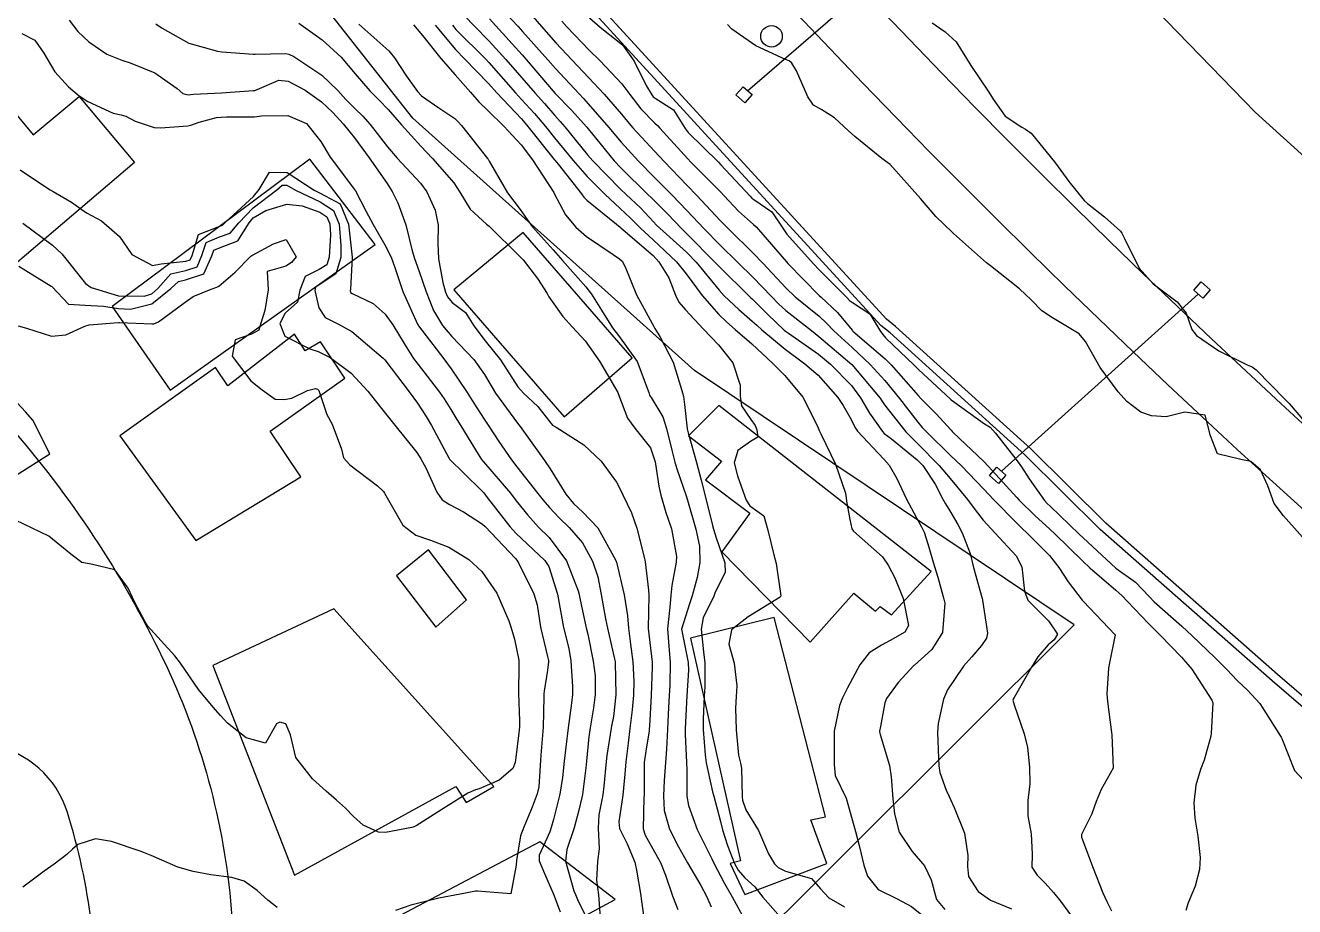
# Model space of a CAD drawing. Header units: metres. Extents: x 318500 to 325275, y 7408834 to 7428799.
# Drawn here: x 322217.8 to 322293.9, y 7422116.5 to 7422169.3 of the extents above; entities that cross this region are included whole.
import ezdxf

# ---------------------------------------------------------------- set-up
doc = ezdxf.new("R2010")
doc.units = ezdxf.units.M
doc.header["$MEASUREMENT"] = 0
for name, color, linetype in [('Canaleta de Drenagem', 151, 'Continuous'), ('Curvas de Nivel 1m', 11, 'Continuous'), ('Curvas de Nivel 5m', 15, 'Continuous'), ('Divisas', 45, 'Continuous'), ('Edificações', 30, 'Continuous'), ('Linha Férrea', 20, 'Continuous'), ('Postes', 20, 'Continuous'), ('Pórticos', 45, 'Continuous'), ('Vias Primárias', 230, 'Continuous')]:
    doc.layers.add(name, color=color, linetype=linetype)

msp = doc.modelspace()

# ---------------------------------------------------------------- linework, layer by layer
at = {"layer": 'Canaleta de Drenagem'}
for points in [[(322323.139, 7422097.145), (322322.082, 7422099.961, 0.054603), (322318.965, 7422106.125, 0.031979), (322316.476, 7422109.458), (322310.531, 7422115.303), (322305.728, 7422119.231), (322304.12, 7422120.707), (322292.836, 7422130.402), (322282.552, 7422139.473), (322278.04, 7422143.946), (322269.939, 7422151.278), (322269.392, 7422151.706), (322246.83, 7422176.341), (322230.833, 7422195.248), (322214.418, 7422217.257), (322191.931, 7422250.81), (322183.958, 7422263.406)], [(322322.671, 7422096.969), (322321.614, 7422099.785, 0.054603), (322318.546, 7422105.852, 0.031806), (322316.11, 7422109.117), (322310.197, 7422114.931), (322305.401, 7422118.853), (322303.788, 7422120.333), (322292.508, 7422130.025), (322282.21, 7422139.108), (322277.696, 7422143.583), (322269.617, 7422150.895), (322269.051, 7422151.338), (322246.454, 7422176.01), (322230.442, 7422194.937), (322214.01, 7422216.968), (322191.512, 7422250.537), (322183.536, 7422263.138)]]:
    msp.add_lwpolyline(points, format="xyb", dxfattribs=at)
at = {"layer": 'Curvas de Nivel 1m', "flags": 128}
for points, elevation in [([(322245.598, 7422171.096), (322247.291, 7422169.273), (322247.575, 7422168.955), (322249.08, 7422167.247), (322249.542, 7422166.735), (322250.966, 7422165.218), (322251.237, 7422164.934), (322251.514, 7422164.625), (322252.74, 7422163.198), (322253.487, 7422162.317), (322254.525, 7422161.174), (322255.456, 7422160.218), (322256.537, 7422159.144), (322256.987, 7422158.688), (322257.431, 7422158.215), (322258.46, 7422157.12), (322259.406, 7422156.166), (322260.507, 7422155.093), (322261.377, 7422154.219), (322262.492, 7422153.063), (322262.921, 7422152.622), (322263.352, 7422152.238), (322264.888, 7422151.035), (322265.335, 7422150.677), (322267.31, 7422149), (322269.009, 7422146.974), (322269.123, 7422146.816), (322269.276, 7422146.583), (322270.55, 7422144.957), (322271.249, 7422144.248), (322272.552, 7422142.93), (322273.219, 7422142.16), (322274.252, 7422140.904), (322274.652, 7422140.355), (322275.188, 7422139.659), (322275.899, 7422138.883), (322277.16, 7422137.519), (322277.515, 7422136.865), (322277.673, 7422135.399), (322277.873, 7422134.859), (322279.112, 7422133.623), (322279.644, 7422132.832), (322279.436, 7422132.494), (322279.09, 7422132.183), (322278.466, 7422131.463), (322278.088, 7422130.855), (322277.052, 7422129.027), (322276.992, 7422128.93), (322276.977, 7422128.871), (322277.046, 7422128.6), (322277.648, 7422126.861), (322277.837, 7422126.028), (322277.967, 7422124.855), (322277.984, 7422123.858), (322277.869, 7422122.857), (322277.873, 7422121.94), (322278.067, 7422120.853), (322278.129, 7422119.645), (322278.111, 7422118.852), (322278.433, 7422118.375), (322278.901, 7422117.901), (322279.396, 7422117.334), (322279.817, 7422116.826), (322280.869, 7422115.397)], 752), ([(322244.13, 7422169.857), (322244.657, 7422169.304), (322245.566, 7422168.373), (322246.57, 7422167.28), (322247.533, 7422166.169), (322248.339, 7422165.258), (322248.898, 7422164.633), (322249.507, 7422163.915), (322249.824, 7422163.556), (322250.107, 7422163.231), (322251.475, 7422161.551), (322251.782, 7422161.207), (322253.445, 7422159.511), (322253.788, 7422159.185), (322254.635, 7422158.375), (322255.424, 7422157.542), (322255.607, 7422157.342), (322255.806, 7422157.154), (322257.399, 7422155.73), (322257.985, 7422155.124), (322259.365, 7422153.445), (322259.667, 7422153.105), (322260.548, 7422152.288), (322261.345, 7422151.597), (322261.617, 7422151.35), (322261.917, 7422151.071), (322263.323, 7422149.919), (322264.493, 7422149.038), (322265.3, 7422148.351), (322266.479, 7422147.012), (322266.798, 7422146.53), (322267.267, 7422145.688), (322267.499, 7422145.233), (322267.656, 7422144.994), (322269.235, 7422143.319), (322269.544, 7422142.967), (322270.018, 7422142.162), (322270.566, 7422140.956), (322271.189, 7422139.802), (322271.498, 7422139.26), (322271.652, 7422138.943), (322271.871, 7422138.238), (322272.258, 7422136.933), (322272.462, 7422136.253), (322272.836, 7422134.924), (322272.882, 7422134.68), (322272.756, 7422132.925), (322272.118, 7422131.901), (322271.07, 7422130.975), (322271.039, 7422130.95), (322270.096, 7422129.923), (322269.395, 7422128.967), (322269.297, 7422128.717), (322269.025, 7422127.284), (322268.973, 7422127.018), (322268.975, 7422126.971), (322269.018, 7422126.817), (322269.579, 7422124.964), (322269.669, 7422124.278), (322269.772, 7422122.962), (322269.868, 7422122.049), (322270.143, 7422120.958), (322270.923, 7422119.808), (322271.681, 7422118.938), (322272.08, 7422118.11), (322272.396, 7422116.927), (322272.881, 7422116.324)], 754), ([(322245.584, 7422169.715), (322245.98, 7422169.286), (322247.554, 7422167.553), (322247.799, 7422167.266), (322249.52, 7422165.24), (322250.514, 7422164.229), (322251.422, 7422163.211), (322251.499, 7422163.114), (322253.075, 7422161.194), (322253.464, 7422160.773), (322255.103, 7422159.165), (322255.275, 7422158.999), (322255.437, 7422158.837), (322256.283, 7422158.002), (322257.109, 7422157.135), (322257.415, 7422156.821), (322259.117, 7422155.113), (322259.386, 7422154.837), (322261.165, 7422153.083), (322261.266, 7422152.989), (322261.358, 7422152.902), (322262.276, 7422151.993), (322263.261, 7422151.051), (322263.339, 7422150.988), (322263.524, 7422150.861), (322265.319, 7422149.617), (322266.031, 7422149.019), (322267.291, 7422147.737), (322267.843, 7422146.992), (322268.368, 7422146.081), (322269.145, 7422144.972), (322269.258, 7422144.861), (322269.692, 7422144.527), (322271.235, 7422143.283), (322271.564, 7422142.945), (322272.32, 7422141.827), (322272.777, 7422140.926), (322272.921, 7422140.648), (322273.193, 7422140.217), (322273.672, 7422139.4), (322273.934, 7422138.909), (322274.408, 7422137.654), (322274.589, 7422136.898), (322274.704, 7422136.455), (322275.131, 7422134.964), (322275.152, 7422134.89), (322275.158, 7422134.862), (322275.452, 7422132.886), (322275.395, 7422132.588), (322275.089, 7422132.155), (322274.508, 7422131.469), (322274.018, 7422130.906), (322273.056, 7422129.485), (322272.81, 7422128.924), (322272.483, 7422127.473), (322272.454, 7422126.928), (322272.511, 7422125.414), (322272.534, 7422124.927), (322272.592, 7422124.532), (322272.976, 7422123.478), (322273.158, 7422123.104), (322273.228, 7422122.916), (322273.443, 7422122.432), (322274.07, 7422120.903), (322274.266, 7422119.553), (322274.246, 7422118.9), (322274.314, 7422118.309), (322274.895, 7422117.393), (322275.632, 7422116.883), (322276.882, 7422116.359)], 753), ([(322248.18, 7422169.855), (322248.71, 7422169.253), (322249.565, 7422168.267), (322250.549, 7422167.225), (322251.535, 7422166.202), (322252.474, 7422165.2), (322253.508, 7422163.994), (322253.867, 7422163.548), (322254.189, 7422163.18), (322255.479, 7422161.771), (322256.063, 7422161.151), (322257.449, 7422159.722), (322258.028, 7422159.124), (322259.425, 7422157.622), (322259.677, 7422157.361), (322259.941, 7422157.102), (322261.399, 7422155.673), (322261.972, 7422155.071), (322263.368, 7422153.564), (322263.923, 7422153.044), (322265.349, 7422151.881), (322265.794, 7422151.473), (322266.242, 7422151.016), (322267.325, 7422150.005), (322268.412, 7422148.983), (322269.296, 7422148.025), (322270.17, 7422146.961), (322271.266, 7422145.536), (322271.535, 7422145.219), (322271.806, 7422144.942), (322273.239, 7422143.545), (322273.884, 7422142.91), (322275.21, 7422141.533), (322275.832, 7422140.884), (322277.186, 7422139.497), (322277.507, 7422139.189), (322277.851, 7422138.86), (322279.161, 7422137.541), (322279.727, 7422136.831), (322280.275, 7422135.956), (322281.131, 7422134.872), (322281.189, 7422134.809), (322283.1, 7422132.79), (322282.769, 7422131.099), (322282.693, 7422130.794), (322282.602, 7422129.247), (322282.65, 7422128.794), (322282.885, 7422126.929), (322282.898, 7422126.791), (322282.99, 7422124.79), (322282.268, 7422123.506), (322281.963, 7422122.8), (322281.695, 7422122.066), (322281.077, 7422120.809), (322281.086, 7422120.66), (322281.788, 7422118.801), (322282.371, 7422117.319), (322282.608, 7422116.793), (322282.882, 7422116.251)], 751), ([(322251.586, 7422169.777), (322252.221, 7422169.204), (322253.564, 7422168.156), (322254.271, 7422167.179), (322254.99, 7422165.706), (322255.315, 7422165.163), (322255.401, 7422165.044), (322255.518, 7422164.956), (322256.616, 7422164.248), (322257.327, 7422163.133), (322257.496, 7422162.889), (322259.318, 7422161.112), (322259.468, 7422160.958), (322261.218, 7422159.083), (322261.328, 7422158.97), (322261.438, 7422158.891), (322262.515, 7422158.148), (322263.248, 7422157.053), (322263.416, 7422156.798), (322265.008, 7422155.034), (322265.384, 7422154.636), (322267.013, 7422153.005), (322267.184, 7422152.828), (322267.357, 7422152.698), (322268.386, 7422152.026), (322269.043, 7422150.974), (322269.334, 7422150.597), (322271.043, 7422148.953), (322271.306, 7422148.698), (322273.222, 7422146.921), (322273.253, 7422146.894), (322273.279, 7422146.868), (322274.409, 7422146.046), (322275.265, 7422145.434), (322275.61, 7422145.233), (322275.922, 7422144.883), (322277.235, 7422143.224), (322277.482, 7422142.866), (322277.948, 7422142.13), (322278.859, 7422140.845), (322279.023, 7422140.667), (322279.197, 7422140.501), (322280.949, 7422138.822), (322281.177, 7422138.602), (322283.137, 7422136.79), (322284.312, 7422135.943), (322285.133, 7422135.081), (322285.438, 7422134.757), (322287.109, 7422133.309), (322287.728, 7422132.731), (322289.081, 7422131.419), (322289.805, 7422130.699), (322290.422, 7422130.048), (322291.058, 7422129.445), (322291.778, 7422128.673), (322293.021, 7422126.709), (322293.053, 7422126.66), (322293.099, 7422126.579), (322293.86, 7422124.647), (322294.407, 7422124.059)], 749), ([(322220.389, 7422169.628), (322220.907, 7422168.957), (322221.561, 7422168.325), (322222.653, 7422167.599), (322223.545, 7422167.226), (322224.047, 7422167.078), (322225.534, 7422166.473), (322226.875, 7422165.54), (322227.213, 7422165.23), (322227.516, 7422165.163), (322227.854, 7422165.189), (322229.518, 7422165.271), (322231.448, 7422165.41), (322231.519, 7422165.425), (322231.666, 7422165.478), (322232.959, 7422166.028), (322233.528, 7422165.984), (322234.544, 7422165.44), (322235.513, 7422164.729), (322236.19, 7422164.103), (322236.809, 7422163.41), (322237.488, 7422162.583), (322238.387, 7422161.386), (322239.447, 7422159.844), (322239.759, 7422159.367), (322240.104, 7422158.692), (322240.57, 7422157.359), (322240.949, 7422155.802), (322241.092, 7422155.353), (322241.378, 7422154.559), (322241.786, 7422153.344), (322242.236, 7422152.224), (322242.767, 7422151.329), (322243.33, 7422150.667), (322244.647, 7422149.3), (322245.296, 7422148.385), (322245.953, 7422147.283), (322247.262, 7422145.483), (322247.36, 7422145.367), (322247.44, 7422145.267), (322247.927, 7422144.582), (322248.883, 7422143.245), (322249.222, 7422142.732), (322250.159, 7422141.226), (322250.629, 7422140.653), (322251.189, 7422140.149), (322252.077, 7422139.201), (322253.151, 7422137.275), (322253.181, 7422137.19), (322253.197, 7422137.142), (322253.668, 7422135.182), (322253.864, 7422133.935), (322253.924, 7422133.178), (322254.041, 7422132.22), (322254.179, 7422131.173), (322254.242, 7422129.983), (322254.227, 7422129.172), (322254.147, 7422128.289), (322254.015, 7422127.175), (322253.897, 7422126.286), (322253.766, 7422125.178), (322253.714, 7422124.444), (322253.588, 7422123.181), (322253.339, 7422121.58), (322253.391, 7422121.183), (322253.853, 7422120.25), (322254.308, 7422119.169), (322254.411, 7422118.676), (322254.658, 7422117.163), (322254.688, 7422116.964), (322254.868, 7422115.694)], 761), ([(322234.167, 7422169.444), (322235.565, 7422168.455), (322236.703, 7422167.413), (322237.535, 7422166.406), (322238.413, 7422165.387), (322238.97, 7422164.834), (322239.509, 7422164.275), (322240.317, 7422163.362), (322241.481, 7422162.081), (322242.168, 7422161.34), (322243.448, 7422159.875), (322243.809, 7422159.314), (322244.431, 7422158.306), (322245.421, 7422157.409), (322245.567, 7422157.289), (322247.393, 7422155.495), (322247.601, 7422155.267), (322248.477, 7422154.15), (322249.046, 7422153.245), (322249.157, 7422153.042), (322249.355, 7422152.766), (322249.988, 7422151.872), (322250.568, 7422151.222), (322251.328, 7422150.417), (322252.179, 7422149.201), (322253.282, 7422147.305), (322253.325, 7422147.189), (322253.857, 7422145.772), (322254.297, 7422145.174), (322255.243, 7422144), (322255.521, 7422143.156), (322255.75, 7422141.694), (322255.854, 7422141.15), (322256.173, 7422140.129), (322256.5, 7422139.14), (322256.798, 7422137.492), (322256.776, 7422137.136), (322256.516, 7422135.753), (322256.472, 7422135.14), (322256.409, 7422134.437), (322256.267, 7422133.142), (322256.365, 7422131.856), (322256.432, 7422131.14), (322256.394, 7422129.795), (322256.36, 7422129.14), (322256.322, 7422128.43), (322256.262, 7422127.141), (322256.212, 7422125.932), (322256.141, 7422125.143), (322256.061, 7422124.056), (322256.03, 7422123.144), (322256.069, 7422122.261), (322256.384, 7422121.138), (322256.924, 7422120.079), (322257.47, 7422119.124), (322258.257, 7422117.756), (322258.6, 7422117.113), (322258.881, 7422116.487)], 759), ([(322237.767, 7422169.397), (322239.556, 7422167.803), (322239.902, 7422167.366), (322240.624, 7422166.269), (322241.283, 7422165.352), (322241.518, 7422165.106), (322242.549, 7422164.373), (322243.504, 7422163.732), (322243.721, 7422163.535), (322243.917, 7422163.314), (322245.471, 7422161.345), (322245.506, 7422161.29), (322245.57, 7422161.187), (322246.662, 7422159.278), (322247.43, 7422158.289), (322247.845, 7422157.685), (322248.151, 7422157.259), (322249.399, 7422155.855), (322249.967, 7422155.231), (322251.367, 7422153.654), (322251.704, 7422153.207), (322252.301, 7422152.25), (322252.974, 7422151.194), (322253.333, 7422150.721), (322254.436, 7422149.173), (322255.139, 7422147.305), (322255.185, 7422147.161), (322255.216, 7422147.098), (322255.279, 7422147.017), (322255.979, 7422145.861), (322256.2, 7422145.146), (322256.523, 7422143.858), (322256.711, 7422143.138), (322256.819, 7422142.732), (322257.208, 7422141.636), (322257.377, 7422141.128), (322257.457, 7422140.868), (322257.953, 7422139.122), (322258.176, 7422138.109), (322258.196, 7422137.12), (322258.036, 7422136.222), (322257.734, 7422135.124), (322257.586, 7422134.654), (322257.112, 7422133.13), (322257.499, 7422131.126), (322257.525, 7422130.663), (322257.43, 7422129.126), (322257.409, 7422128.754), (322257.329, 7422127.127), (322257.331, 7422126.811), (322257.407, 7422125.126), (322257.424, 7422124.685), (322257.421, 7422123.125), (322257.514, 7422122.565), (322258.051, 7422121.119), (322258.914, 7422119.369), (322259.038, 7422119.108), (322259.676, 7422117.877), (322260.132, 7422117.091), (322260.87, 7422115.715)], 758), ([(322241.033, 7422169.355), (322241.571, 7422168.722), (322242.674, 7422167.333), (322243.535, 7422166.346), (322244.446, 7422165.306), (322244.945, 7422164.729), (322245.509, 7422164.196), (322246.459, 7422163.28), (322247.483, 7422162.155), (322248.167, 7422161.26), (322249.441, 7422159.309), (322249.477, 7422159.239), (322250.154, 7422157.955), (322250.764, 7422157.22), (322251.412, 7422156.669), (322252.997, 7422155.593), (322253.392, 7422155.33), (322253.539, 7422155.188), (322253.727, 7422154.842), (322254.41, 7422153.174), (322254.741, 7422152.556), (322255.343, 7422151.449), (322255.446, 7422151.263), (322255.512, 7422151.157), (322255.809, 7422150.677), (322256.599, 7422149.141), (322257.182, 7422147.231), (322257.207, 7422147.131), (322257.221, 7422147.072), (322257.275, 7422146.589), (322257.441, 7422145.128), (322257.496, 7422144.888), (322257.998, 7422143.122), (322258.281, 7422142.053), (322258.518, 7422141.117), (322258.962, 7422139.333), (322259.016, 7422139.112), (322259.173, 7422138.61), (322259.707, 7422137.102), (322259.711, 7422136.532), (322259.124, 7422135.344), (322259.057, 7422135.174), (322259.037, 7422135.111), (322258.411, 7422133.813), (322258.275, 7422133.118), (322258.424, 7422131.772), (322258.504, 7422131.116), (322258.499, 7422129.665), (322258.471, 7422129.116), (322258.406, 7422127.737), (322258.409, 7422127.116), (322258.517, 7422125.595), (322258.584, 7422125.114), (322258.964, 7422123.368), (322259.02, 7422123.168), (322259.038, 7422123.109), (322259.443, 7422121.598), (322259.569, 7422121.101), (322259.864, 7422120.158), (322260.289, 7422119.089), (322260.507, 7422118.687), (322260.901, 7422118.224), (322261.506, 7422117.68), (322261.988, 7422117.064), (322262.875, 7422116.039)], 757), ([(322242.338, 7422169.339), (322243.558, 7422167.877), (322244.087, 7422167.312), (322245.528, 7422165.831), (322246.037, 7422165.285), (322247.504, 7422163.709), (322247.713, 7422163.478), (322247.894, 7422163.264), (322249.471, 7422161.278), (322249.504, 7422161.239), (322249.7, 7422161.003), (322251.104, 7422159.215), (322251.249, 7422159.024), (322251.436, 7422158.833), (322253.206, 7422157.408), (322253.42, 7422157.226), (322253.437, 7422157.206), (322253.459, 7422157.189), (322255.395, 7422155.523), (322255.748, 7422155.155), (322256.338, 7422154.184), (322256.744, 7422153.139), (322256.952, 7422152.732), (322257.351, 7422152.27), (322258.413, 7422151.119), (322259.326, 7422150.161), (322260.187, 7422149.097), (322260.626, 7422147.754), (322260.629, 7422147.09), (322260.701, 7422146.515), (322261.266, 7422145.693), (322261.518, 7422145.332), (322261.627, 7422145.074), (322261.682, 7422144.645), (322261.249, 7422144.379), (322260.488, 7422143.844), (322260.257, 7422143.095), (322260.453, 7422142.326), (322260.903, 7422141.084), (322260.981, 7422140.866), (322261.194, 7422140.514), (322262.043, 7422139.922), (322262.288, 7422139.063), (322262.636, 7422137.58), (322262.782, 7422137.056), (322263.057, 7422135.115), (322263.014, 7422135.052), (322261.108, 7422133.856), (322260.103, 7422133.095), (322259.948, 7422132.237), (322260.262, 7422131.092), (322260.419, 7422129.72), (322260.382, 7422129.09), (322260.342, 7422128.4), (322260.375, 7422127.09), (322260.517, 7422125.567), (322260.643, 7422125.085), (322260.693, 7422124.792), (322260.742, 7422123.083), (322260.768, 7422122.884), (322260.958, 7422122.304), (322261.724, 7422121.068), (322262.325, 7422119.653), (322262.684, 7422119.053), (322262.792, 7422118.935), (322262.908, 7422118.834), (322263.341, 7422118.611), (322264.902, 7422118.182), (322265.445, 7422117.571), (322265.938, 7422117.014), (322266.882, 7422116.481)], 756), ([(322294.339, 7422138.643), (322293.199, 7422139.921), (322292.626, 7422140.666), (322292.265, 7422141.714), (322291.822, 7422142.674), (322291.237, 7422143.172), (322290.641, 7422143.287), (322289.244, 7422143.641), (322288.81, 7422144.717), (322288.503, 7422145.947), (322287.274, 7422146.143), (322286.16, 7422145.862), (322285.271, 7422145.906), (322284.633, 7422146.129), (322283.807, 7422146.782), (322283.288, 7422147.351), (322282.213, 7422148.806), (322281.333, 7422150.369), (322280.942, 7422150.824), (322279.35, 7422151.793), (322278.707, 7422152.203), (322278.06, 7422152.86), (322277.37, 7422153.523), (322275.625, 7422154.896), (322275.393, 7422155.094), (322273.958, 7422156.368), (322273.419, 7422156.843), (322273.329, 7422156.921), (322272.349, 7422157.856), (322271.44, 7422158.95), (322269.612, 7422160.978), (322269.472, 7422161.089), (322269.116, 7422161.343), (322267.495, 7422162.663), (322267.113, 7422163.006), (322266.272, 7422163.783), (322265.512, 7422164.25), (322265.008, 7422164.531), (322264.686, 7422165.043), (322264.004, 7422166.592), (322263.722, 7422167.057), (322263.552, 7422167.194), (322263.333, 7422167.282), (322261.565, 7422168.098), (322260.129, 7422169.102), (322259.851, 7422169.374)], 749), ([(322272.124, 7422169.48), (322272.918, 7422168.93), (322273.571, 7422168.337), (322274.444, 7422166.911), (322275.526, 7422165.31), (322275.797, 7422164.896), (322276.508, 7422163.883), (322277.504, 7422163.221), (322277.733, 7422163.097), (322278.071, 7422162.861), (322279.475, 7422161.143), (322279.686, 7422160.838), (322280.325, 7422159.963), (322281.244, 7422158.822), (322281.438, 7422158.636), (322282.461, 7422157.835), (322283.422, 7422156.974), (322283.501, 7422156.869), (322283.548, 7422156.788), (322283.657, 7422156.545), (322284.549, 7422154.773), (322285.376, 7422153.831), (322286.812, 7422152.745), (322287.353, 7422152.071), (322287.707, 7422151.098), (322287.984, 7422150.73), (322289.327, 7422149.815), (322291.018, 7422148.981), (322291.312, 7422148.842), (322291.565, 7422148.677), (322293.292, 7422146.889), (322293.409, 7422146.776), (322293.528, 7422146.656), (322295.26, 7422144.63)], 749), ([(322217.562, 7422168.824), (322218.329, 7422168.429), (322218.875, 7422167.65), (322219.533, 7422166.536), (322220.342, 7422165.628), (322220.985, 7422165.088), (322221.511, 7422164.751), (322223.037, 7422164.063), (322223.504, 7422163.949), (322223.797, 7422163.88), (322224.34, 7422163.577), (322225.495, 7422163.205), (322225.868, 7422163.181), (322227.496, 7422163.289), (322227.695, 7422163.33), (322228.195, 7422163.523), (322229.222, 7422163.793), (322229.503, 7422163.827), (322229.831, 7422163.832), (322231.504, 7422163.844), (322231.919, 7422163.888), (322233.505, 7422163.912), (322234.629, 7422163.439), (322235.484, 7422162.362), (322236.042, 7422161.421), (322237.443, 7422159.57), (322237.548, 7422159.398), (322238.194, 7422158.155), (322238.614, 7422157.382), (322239.4, 7422156.024), (322239.712, 7422155.367), (322239.887, 7422154.861), (322240.39, 7422153.36), (322241.274, 7422151.418), (322241.31, 7422151.35), (322241.339, 7422151.307), (322242.862, 7422149.327), (322243.301, 7422148.728), (322244.248, 7422147.305), (322244.646, 7422146.671), (322245.264, 7422145.712), (322245.546, 7422145.287), (322246.152, 7422144.375), (322246.905, 7422143.273), (322247.224, 7422142.854), (322248.491, 7422141.251), (322248.809, 7422140.859), (322249.192, 7422140.412), (322249.763, 7422139.809), (322250.372, 7422139.222), (322251.166, 7422138.293), (322251.768, 7422137.204), (322252.077, 7422136.26), (322252.292, 7422135.198), (322252.551, 7422133.75), (322252.663, 7422133.194), (322253.074, 7422131.435), (322253.118, 7422131.189), (322253.13, 7422131.128), (322253.17, 7422129.188), (322253.027, 7422127.898), (322252.904, 7422127.309), (322252.881, 7422127.191), (322252.632, 7422125.557), (322252.588, 7422125.194), (322252.448, 7422123.715), (322252.377, 7422123.196), (322252.155, 7422121.99), (322252.106, 7422121.198), (322252.163, 7422119.956), (322252.069, 7422119.198), (322252.012, 7422118.08), (322252.122, 7422117.198), (322252.235, 7422115.827)], 762), ([(322217.455, 7422160.666), (322218.981, 7422159.647), (322219.26, 7422159.464), (322219.437, 7422159.366), (322220.53, 7422158.722), (322221.425, 7422158.078), (322222.329, 7422157.601), (322223.406, 7422156.657), (322224.139, 7422155.579), (322225.38, 7422154.922), (322225.909, 7422155.026), (322227.385, 7422155.181), (322227.654, 7422155.259), (322227.759, 7422155.526), (322228.149, 7422156.783), (322229.417, 7422157.285), (322229.58, 7422157.345), (322229.743, 7422157.505), (322231.436, 7422159.065), (322231.781, 7422159.475), (322232.399, 7422160.523), (322233.456, 7422160.51), (322235.071, 7422159.434), (322235.438, 7422159.258), (322236.634, 7422158.613), (322237.145, 7422157.404), (322237.358, 7422155.433), (322237.357, 7422155.4), (322237.254, 7422153.509), (322237.234, 7422153.402), (322237.262, 7422153.305), (322237.358, 7422153.249), (322238.615, 7422152.644), (322239.346, 7422152.013), (322239.793, 7422151.365), (322240.533, 7422150.147), (322241.038, 7422149.353), (322241.305, 7422148.984), (322242.589, 7422147.33), (322242.875, 7422146.925), (322243.27, 7422146.301), (322243.643, 7422145.694), (322243.878, 7422145.311), (322244.905, 7422143.625), (322245.118, 7422143.292), (322245.228, 7422143.154), (322246.841, 7422141.274), (322247.196, 7422140.823), (322247.883, 7422139.956), (322248.537, 7422139.25), (322249.171, 7422138.612), (322250.205, 7422137.224), (322250.909, 7422135.427), (322250.963, 7422135.212), (322250.993, 7422135.086), (322251.113, 7422134.5), (322251.393, 7422133.207), (322251.481, 7422132.819), (322251.815, 7422131.203), (322251.927, 7422130.331), (322251.931, 7422129.201), (322251.829, 7422128.405), (322251.623, 7422127.204), (322251.551, 7422126.666), (322251.414, 7422125.206), (322251.371, 7422124.82), (322251.166, 7422123.208), (322251.132, 7422123.034), (322250.951, 7422122.273), (322250.659, 7422121.214), (322250.226, 7422119.915), (322250.148, 7422119.221), (322250.65, 7422117.447), (322250.744, 7422117.212), (322250.787, 7422117.119), (322250.877, 7422116.923), (322251.71, 7422115.201)], 763), ([(322217.617, 7422157.467), (322219.398, 7422156.141), (322219.95, 7422155.632), (322221.363, 7422153.841), (322221.711, 7422153.606), (322223.355, 7422153.099), (322224.879, 7422153.091), (322225.357, 7422153.23), (322225.707, 7422153.555), (322226.491, 7422154.425), (322227.376, 7422154.629), (322228.065, 7422154.838), (322228.341, 7422155.52), (322228.61, 7422156.31), (322229.407, 7422156.636), (322230.038, 7422156.873), (322230.554, 7422157.493), (322231.429, 7422158.378), (322232.841, 7422159.459), (322233.164, 7422159.734), (322233.444, 7422159.732), (322233.963, 7422159.445), (322235.433, 7422158.735), (322236.24, 7422158.23), (322236.586, 7422157.413), (322236.682, 7422156.129), (322236.678, 7422155.411), (322236.37, 7422154.42), (322235.365, 7422153.738), (322235.166, 7422153.629), (322235.112, 7422153.432), (322235.35, 7422152.383), (322235.73, 7422151.81), (322236.546, 7422151.412), (322237.334, 7422150.974), (322239.222, 7422149.371), (322239.309, 7422149.274), (322240.771, 7422147.355), (322241.273, 7422146.673), (322241.801, 7422145.878), (322242.122, 7422145.337), (322243.16, 7422143.392), (322243.195, 7422143.321), (322243.229, 7422143.277), (322244.013, 7422142.513), (322245.201, 7422141.355), (322245.26, 7422141.289), (322245.457, 7422141.028), (322246.814, 7422139.274), (322247.174, 7422138.883), (322248.91, 7422137.244), (322249.145, 7422136.892), (322249.678, 7422135.232), (322249.889, 7422134.01), (322250.027, 7422133.226), (322250.34, 7422131.962), (322250.477, 7422131.219), (322250.576, 7422129.689), (322250.561, 7422129.217), (322250.503, 7422128.686), (322250.301, 7422127.221), (322250.162, 7422126.063), (322250.064, 7422125.224), (322249.96, 7422124.24), (322249.813, 7422123.227), (322249.437, 7422121.725), (322249.293, 7422121.235), (322249.202, 7422120.97), (322248.927, 7422120.362), (322248.574, 7422119.586), (322248.566, 7422119.245), (322248.899, 7422118.481), (322249.431, 7422117.232), (322249.835, 7422116.19)], 764), ([(322217.335, 7422151.307), (322217.835, 7422151.16), (322219.326, 7422150.682), (322220.182, 7422150.772), (322221.335, 7422151.295), (322221.582, 7422151.362), (322223.339, 7422151.51), (322223.416, 7422151.512), (322225.338, 7422151.424), (322225.464, 7422151.432), (322225.745, 7422151.554), (322227.352, 7422152.722), (322227.821, 7422153.06), (322228.911, 7422153.514), (322229.242, 7422153.631), (322229.363, 7422153.68), (322230.342, 7422154.529), (322231.28, 7422155.482), (322231.346, 7422155.525), (322231.391, 7422155.554), (322232.633, 7422156.23), (322233.405, 7422156.478), (322234.005, 7422155.444), (322233.722, 7422155.11), (322233.381, 7422154.88), (322232.268, 7422154.575), (322232.317, 7422153.466), (322232.117, 7422152.238), (322231.876, 7422151.472), (322231.754, 7422151.054), (322231.33, 7422150.805), (322230.342, 7422150.478), (322230.158, 7422149.497), (322231.288, 7422148.013), (322231.96, 7422147.47), (322232.733, 7422146.916), (322233.274, 7422146.89), (322233.744, 7422146.977), (322234.689, 7422147.436), (322235.167, 7422147.546), (322235.281, 7422147.51), (322235.35, 7422147.429), (322235.839, 7422145.994), (322236.166, 7422145.416), (322236.724, 7422143.921), (322236.829, 7422143.406), (322237.224, 7422142.972), (322238.871, 7422141.709), (322239.201, 7422141.41), (322239.237, 7422141.37), (322239.291, 7422141.277), (322240.39, 7422139.358), (322241.171, 7422138.76), (322242.047, 7422138.457), (322243.161, 7422138.038), (322244.35, 7422137.302), (322245.139, 7422136.581), (322246.04, 7422135.281), (322246.758, 7422133.619), (322246.87, 7422133.272), (322247.089, 7422132.532), (322247.344, 7422131.266), (322247.358, 7422130.973), (322247.324, 7422129.266), (322247.39, 7422127.63), (322247.388, 7422127.264), (322247.359, 7422126.921), (322247.144, 7422125.268), (322247.122, 7422125.134), (322246.983, 7422124.783), (322246.175, 7422124.075), (322244.964, 7422123.554), (322244.761, 7422123.495), (322244.302, 7422123.3), (322242.951, 7422122.46), (322241.195, 7422121.346), (322241.022, 7422121.266), (322240.938, 7422121.244), (322239.36, 7422120.939), (322238.934, 7422120.951), (322238.023, 7422121.384), (322237.446, 7422121.893), (322236.95, 7422122.4), (322236.426, 7422122.879), (322235.807, 7422123.417), (322234.971, 7422124.161), (322233.975, 7422125.44), (322233.667, 7422126.787), (322233.388, 7422127.446), (322233.021, 7422127.544), (322232.818, 7422127.453), (322232.167, 7422126.298), (322231.007, 7422126.618), (322229.88, 7422127.497), (322229.465, 7422127.944), (322229.029, 7422128.447), (322228.152, 7422129.519), (322227.063, 7422131.086), (322226.725, 7422131.535), (322225.097, 7422133.331), (322224.938, 7422133.562), (322224.309, 7422134.769), (322223.934, 7422135.578), (322223.136, 7422136.684), (322221.714, 7422137.032), (322221.143, 7422137.122), (322220.482, 7422137.62), (322219.166, 7422138.706), (322217.18, 7422139.67)], 766), ([(322217.21, 7422142.364), (322219.23, 7422143.64), (322218.206, 7422145.656), (322217.767, 7422146.164), (322217.27, 7422146.697)], 766)]:
    msp.add_lwpolyline(points, dxfattribs=dict(at, elevation=elevation))
at = {"layer": 'Curvas de Nivel 5m', "flags": 128}
for points, elevation in [([(322225.578, 7422169.42), (322225.973, 7422169.155), (322227.561, 7422168.259), (322229.293, 7422167.773), (322229.553, 7422167.743), (322231.444, 7422167.589), (322231.552, 7422167.585), (322233.377, 7422167.628), (322233.552, 7422167.592), (322233.858, 7422167.447), (322235.534, 7422166.337), (322236.491, 7422165.415), (322236.985, 7422164.878), (322237.509, 7422164.345), (322237.994, 7422163.882), (322238.434, 7422163.386), (322239.48, 7422162.048), (322240.061, 7422161.364), (322241.448, 7422159.858), (322241.826, 7422159.344), (322242.33, 7422158.237), (322242.516, 7422157.334), (322242.501, 7422156.236), (322242.542, 7422155.333), (322242.796, 7422153.902), (322242.954, 7422153.326), (322243.074, 7422153.041), (322243.354, 7422152.716), (322244.154, 7422152.114), (322244.652, 7422151.3), (322245.327, 7422150.404), (322246.246, 7422149.281), (322247.286, 7422147.656), (322247.623, 7422147.265), (322248.495, 7422146.474), (322249.262, 7422145.47), (322249.375, 7422145.352), (322249.595, 7422145.235), (322251.244, 7422144.166), (322252.287, 7422143.199), (322253.211, 7422141.933), (322253.46, 7422141.443), (322253.584, 7422141.184), (322254.103, 7422140.091), (322254.42, 7422139.171), (322254.867, 7422137.452), (322254.925, 7422137.163), (322255.125, 7422135.47), (322255.136, 7422135.16), (322255.1, 7422133.16), (322255.336, 7422131.156), (322255.347, 7422130.875), (322255.284, 7422129.156), (322255.18, 7422127.316), (322255.172, 7422127.158), (322255.16, 7422127.015), (322255.004, 7422126.064), (322254.875, 7422125.278), (322254.863, 7422125.162), (322254.865, 7422123.258), (322254.859, 7422123.162), (322254.845, 7422123.048), (322254.802, 7422121.162), (322254.934, 7422120.781), (322255.84, 7422119.146), (322256.14, 7422118.379), (322256.571, 7422117.135), (322256.878, 7422116.321)], 760), ([(322243.375, 7422169.323), (322243.576, 7422169.082), (322245.368, 7422167.293), (322245.547, 7422167.1), (322247.144, 7422165.274), (322247.516, 7422164.872), (322248.293, 7422164.043), (322248.949, 7422163.248), (322249.49, 7422162.571), (322250.617, 7422161.223), (322251.456, 7422160.27), (322252.515, 7422159.199), (322253.432, 7422158.352), (322254.031, 7422157.786), (322254.65, 7422157.172), (322255.41, 7422156.471), (322256.8, 7422155.139), (322257.379, 7422154.428), (322258.351, 7422153.12), (322259.349, 7422151.985), (322259.797, 7422151.556), (322260.324, 7422151.095), (322261.327, 7422150.224), (322262.588, 7422149.061), (322263.299, 7422148.338), (322264.376, 7422147.039), (322265.263, 7422145.303), (322265.327, 7422145.095), (322265.359, 7422145.029), (322265.485, 7422144.798), (322266.329, 7422143.014), (322266.934, 7422141.275), (322266.978, 7422141.003), (322266.995, 7422140.8), (322267.187, 7422139.699), (322267.321, 7422139.138), (322267.415, 7422138.996), (322269.157, 7422137.455), (322269.502, 7422136.966), (322269.89, 7422136.211), (322270.4, 7422134.957), (322270.719, 7422133.338), (322270.497, 7422132.956), (322269.617, 7422132.439), (322269.088, 7422132.172), (322268.358, 7422131.704), (322267.794, 7422130.989), (322267.056, 7422129.608), (322266.759, 7422129.004), (322266.579, 7422128.543), (322266.254, 7422127.011), (322266.246, 7422125.766), (322266.25, 7422125.011), (322266.322, 7422124.349), (322266.97, 7422123), (322267.53, 7422120.991), (322267.753, 7422120.162), (322268.027, 7422118.983), (322268.253, 7422118.33), (322268.895, 7422117.515), (322270.024, 7422116.959), (322270.883, 7422116.507), (322272.86, 7422114.92)], 755), ([(322249.929, 7422169.58), (322250.229, 7422169.23), (322251.559, 7422167.836), (322252.218, 7422167.203), (322253.529, 7422165.82), (322254.015, 7422165.183), (322254.662, 7422164.323), (322255.503, 7422163.467), (322255.663, 7422163.319), (322255.813, 7422163.155), (322257.473, 7422161.328), (322257.665, 7422161.128), (322259.443, 7422159.334), (322259.654, 7422159.107), (322260.524, 7422158.187), (322261.423, 7422157.375), (322261.58, 7422157.236), (322261.721, 7422157.075), (322263.391, 7422155.136), (322263.468, 7422155.049), (322265.362, 7422153.137), (322265.48, 7422153.028), (322266.447, 7422152.11), (322267.34, 7422151.046), (322267.36, 7422151.02), (322267.382, 7422150.999), (322269.315, 7422149.322), (322269.676, 7422148.966), (322271.283, 7422147.13), (322271.455, 7422146.947), (322272.371, 7422146.034), (322273.261, 7422145.049), (322273.325, 7422144.984), (322273.396, 7422144.918), (322275.234, 7422143.17), (322275.508, 7422142.887), (322277.202, 7422141.019), (322277.338, 7422140.868), (322278.278, 7422139.941), (322279.183, 7422139.129), (322279.493, 7422138.837), (322281.156, 7422137.203), (322281.58, 7422136.806), (322283.137, 7422135.457), (322283.494, 7422135.145), (322283.851, 7422134.779), (322285.11, 7422133.46), (322285.824, 7422132.753), (322287.081, 7422131.457), (322287.692, 7422130.724), (322288.89, 7422128.873), (322288.954, 7422128.711), (322288.857, 7422126.877), (322288.839, 7422126.712), (322288.444, 7422125.27), (322288.227, 7422124.718), (322287.932, 7422123.769), (322287.815, 7422122.722), (322287.888, 7422121.789), (322288.067, 7422120.719), (322288.189, 7422119.449), (322288.166, 7422118.717), (322287.904, 7422117.716), (322287.488, 7422116.724), (322287.345, 7422116.263)], 750), ([(322217.378, 7422154.886), (322219.308, 7422153.694), (322219.36, 7422153.661), (322219.375, 7422153.64), (322220.342, 7422152.617), (322221.349, 7422152.541), (322222.455, 7422152.493), (322223.348, 7422152.342), (322224.07, 7422152.302), (322225.351, 7422152.634), (322226.496, 7422153.543), (322226.943, 7422153.959), (322227.368, 7422154.063), (322228.473, 7422154.42), (322228.947, 7422155.514), (322229.069, 7422155.84), (322229.397, 7422155.977), (322230.495, 7422156.403), (322231.173, 7422157.484), (322231.423, 7422157.785), (322232.186, 7422158.227), (322233.432, 7422158.608), (322234.364, 7422158.508), (322235.427, 7422158.117), (322235.847, 7422157.847), (322236.027, 7422157.421), (322236.058, 7422156.773), (322235.981, 7422155.421), (322235.836, 7422154.97), (322235.379, 7422154.687), (322234.542, 7422154.268), (322234.224, 7422153.441), (322234.075, 7422152.721), (322233.346, 7422152.067), (322233.023, 7422151.455), (322233.329, 7422150.695), (322234.825, 7422149.927), (322235.315, 7422149.762), (322236.031, 7422149.419), (322237.296, 7422148.47), (322238.304, 7422147.385), (322238.733, 7422146.836), (322239.268, 7422146.152), (322239.911, 7422145.363), (322241.236, 7422143.719), (322241.479, 7422143.346), (322241.772, 7422142.791), (322242.436, 7422141.331), (322242.746, 7422140.878), (322243.193, 7422140.602), (322244.034, 7422140.153), (322245.181, 7422139.418), (322245.326, 7422139.289), (322247.151, 7422137.354), (322247.222, 7422137.269), (322247.353, 7422137.061), (322248.252, 7422135.253), (322248.442, 7422134.579), (322248.656, 7422133.247), (322249.074, 7422131.484), (322249.132, 7422131.239), (322249.137, 7422131.17), (322249.061, 7422130.663), (322248.867, 7422129.419), (322248.856, 7422129.243), (322248.857, 7422129.062), (322248.804, 7422127.243), (322248.67, 7422125.569), (322248.644, 7422125.245), (322248.541, 7422123.671), (322248.457, 7422123.248), (322248.159, 7422122.459), (322247.65, 7422121.259), (322247.456, 7422120.739), (322247.213, 7422119.265), (322247.198, 7422118.973), (322246.88, 7422117.27), (322244.882, 7422117.421), (322244.76, 7422117.414), (322244.146, 7422117.301), (322242.877, 7422117.061), (322242.549, 7422116.997), (322240.872, 7422116.573), (322239.957, 7422116.272)], 765), ([(322232.87, 7422116.446), (322232.295, 7422116.879), (322231.67, 7422117.468), (322230.888, 7422118.018), (322230.136, 7422118.247), (322228.893, 7422118.401), (322227.819, 7422118.598), (322226.9, 7422118.864), (322225.301, 7422119.554), (322224.912, 7422119.725), (322224.651, 7422119.825), (322222.922, 7422120.408), (322221.969, 7422120.55), (322220.919, 7422120.22), (322220.598, 7422119.932), (322220.253, 7422119.62), (322219.488, 7422119.044), (322218.895, 7422118.612), (322218.333, 7422118.201), (322217.604, 7422117.653)], 765)]:
    msp.add_lwpolyline(points, dxfattribs=dict(at, elevation=elevation))
at = {"layer": 'Divisas'}
for points in [[(322484.983, 7422018.169), (322466.331, 7422031.704), (322428.274, 7422059.506), (322390.128, 7422086.967), (322380.695, 7422091.621), (322366.141, 7422099.664), (322334.829, 7422120.705), (322336.899, 7422122.99), (322291.497, 7422164.12), (322264.321, 7422192.125), (322257.411, 7422201.531), (322254.066, 7422207.194), (322252.371, 7422208.988), (322236.71, 7422229.822), (322218.899, 7422254.343), (322208.335, 7422271.993)], [(322379.634, 7422018.524), (322370.068, 7422024.893), (322364.2, 7422028.418), (322355.706, 7422034.66), (322340.408, 7422045.859), (322328.886, 7422054.877), (322316.132, 7422065.293), (322308.997, 7422070.805), (322293.129, 7422083.692), (322287.486, 7422088.694), (322267.05, 7422106.272), (322259.896, 7422112.703), (322280.636, 7422133.377), (322257.89, 7422148.633), (322240.998, 7422163.761), (322227.142, 7422181.34), (322210.616, 7422200.757)]]:
    msp.add_lwpolyline(points, dxfattribs=at)
at = {"layer": 'Edificações'}
for points in [[(322224.302, 7422161.099), (322215.66, 7422153.745), (322215.108, 7422154.479), (322213.606, 7422153.435), (322208.184, 7422160.458), (322215.386, 7422166.15), (322218.235, 7422162.751), (322220.992, 7422165.048)], [(322222.977, 7422152.461), (322226.438, 7422147.455), (322238.732, 7422156.193), (322234.816, 7422161.291)], [(322243.447, 7422153.466), (322250.065, 7422145.854), (322254.145, 7422149.388), (322247.617, 7422156.909)], [(322223.433, 7422144.714), (322227.987, 7422138.433), (322234.271, 7422142.256), (322232.45, 7422144.987), (322236.912, 7422148.173), (322235.455, 7422150.357), (322234.544, 7422149.811), (322233.907, 7422150.813), (322229.899, 7422147.718), (322229.171, 7422148.81)], [(322259.511, 7422137.764), (322264.825, 7422132.339), (322267.426, 7422135.278), (322268.727, 7422134.204), (322269.009, 7422134.486), (322269.688, 7422133.978), (322272.062, 7422136.577), (322259.339, 7422146.534), (322257.529, 7422144.725), (322259.508, 7422143.199), (322258.547, 7422142.069), (322261.204, 7422140.085)], [(322240.017, 7422136.333), (322242.384, 7422133.238), (322244.206, 7422134.876), (322241.929, 7422137.88)], [(322233.897, 7422118.376), (322243.579, 7422123.694), (322244.189, 7422122.735), (322245.846, 7422123.694), (322236.25, 7422134.344), (322229.011, 7422130.944)], [(322257.65, 7422132.589), (322260.636, 7422119.248), (322260.021, 7422119.072), (322260.899, 7422117.229), (322265.817, 7422119.072), (322264.851, 7422121.705), (322265.729, 7422121.881), (322262.656, 7422133.818)], [(322248.607, 7422120.376), (322234.018, 7422112.688), (322233.488, 7422106.325), (322253.116, 7422116.93)]]:
    msp.add_lwpolyline(points, close=True, dxfattribs=at)
at = {"layer": 'Linha Férrea'}
for points in [[(322143.825, 7422393.254, 0.177055), (322348.62, 7422102.056), (322434.806, 7422041.149, -0.110991), (322629.993, 7421830.678), (322682.61, 7421743.599), (322746.773, 7421641.593), (322762.264, 7421616.034), (322784.09, 7421580.598, 0.089131), (322895.412, 7421449.131), (322994.737, 7421367.338, -0.08158), (323134.171, 7421212.836), (323192.504, 7421114.159, 0.09806), (323348.116, 7420944.919), (323507.932, 7420825.984), (323699.619, 7420681.705), (323733.067, 7420655.668, -0.104587), (323843.705, 7420529.863, -0.339852), (323771.4, 7420065.587)], [(323771.4, 7420065.587, 0.339852), (323843.705, 7420529.863, 0.104587), (323733.067, 7420655.668), (323699.619, 7420681.705), (323507.932, 7420825.984), (323348.116, 7420944.919, -0.09806), (323192.504, 7421114.159), (323134.171, 7421212.836, 0.08158), (322994.737, 7421367.338), (322895.412, 7421449.131, -0.089131), (322784.09, 7421580.598), (322762.264, 7421616.034), (322746.773, 7421641.593), (322682.61, 7421743.599), (322629.993, 7421830.678, 0.110991), (322434.806, 7422041.149), (322348.62, 7422102.056, -0.177055), (322143.825, 7422393.254)], [(322140.246, 7422392.292, 0.177815), (322346.493, 7422099.021), (322440.925, 7422031.999, -0.098061), (322613.888, 7421848.216), (322683.948, 7421733.892), (322746.506, 7421634.335), (322780.475, 7421578.692, 0.094269), (322901.272, 7421438.87), (322999.189, 7421358.366, -0.08072), (323136.386, 7421201.409), (323184.599, 7421119.369, 0.102464), (323355.759, 7420933.913), (323510.091, 7420819.318), (323694.288, 7420680.697, -0.007988), (323738.117, 7420646.682, -0.098634), (323840.146, 7420527.887, -0.339824), (323768.602, 7420068.543)], [(323768.602, 7420068.543, 0.339824), (323840.146, 7420527.887, 0.098634), (323738.117, 7420646.682, 0.007988), (323694.288, 7420680.697), (323510.091, 7420819.318), (323355.759, 7420933.913, -0.102464), (323184.599, 7421119.369), (323136.386, 7421201.409, 0.08072), (322999.189, 7421358.366), (322901.272, 7421438.87, -0.094269), (322780.475, 7421578.692), (322746.506, 7421634.335), (322683.948, 7421733.892), (322613.888, 7421848.216, 0.098061), (322440.925, 7422031.999), (322346.493, 7422099.021, -0.177815), (322140.246, 7422392.292)]]:
    msp.add_lwpolyline(points, format="xyb", dxfattribs=at)
at = {"layer": 'Postes'}
msp.add_circle((322262.5, 7422168.666), 0.645, dxfattribs=at)
at = {"layer": 'Pórticos'}
for points in [[(322261.067, 7422165.404), (322272.017, 7422174.876)], [(322276.279, 7422142.598), (322288.084, 7422153.208)]]:
    msp.add_lwpolyline(points, dxfattribs=at)
for points in [[(322260.895, 7422164.673), (322260.36, 7422165.15), (322260.8, 7422165.643), (322261.335, 7422165.166)], [(322288.352, 7422152.969), (322287.817, 7422153.446), (322288.256, 7422153.939), (322288.791, 7422153.462)], [(322276.106, 7422141.866), (322275.571, 7422142.343), (322276.011, 7422142.836), (322276.546, 7422142.359)]]:
    msp.add_lwpolyline(points, close=True, dxfattribs=at)
at = {"layer": 'Vias Primárias'}
for points in [[(323715.644, 7420145.548, 0), (323709.04, 7420132.939)], [(323831.088, 7420001.787, 0), (323833.844, 7420008.443, 0.220888)], [(322217.114, 7422144.948, -0.068022), (322226.218, 7422130.92, -0.0927), (322230.143, 7422115.857, -0.091784), (322228.119, 7422098.018), (322224.95, 7422087.627), (322213.818, 7422060.669)], [(322115.495, 7421961.886), (322126.131, 7421970.301), (322135.971, 7421978.82), (322150.885, 7421992.212), (322159.308, 7422000), (322166.966, 7422007.447), (322171.699, 7422012.542), (322182.267, 7422022.267), (322188.348, 7422026.89), (322189.683, 7422027.618), (322191.14, 7422029.195), (322192.111, 7422031.257), (322199.757, 7422050.181), (322209.923, 7422074.384), (322219.552, 7422097.681, 0.086907), (322222.009, 7422108.745, 0.086675), (322220.29, 7422122.131, 0.277864), (322215.748, 7422126.18, 0.109052), (322211.82, 7422126.057), (322207.27, 7422124.704), (322206.533, 7422124.213)]]:
    msp.add_lwpolyline(points, format="xyb", dxfattribs=at)

doc.saveas('drawing.dxf')
